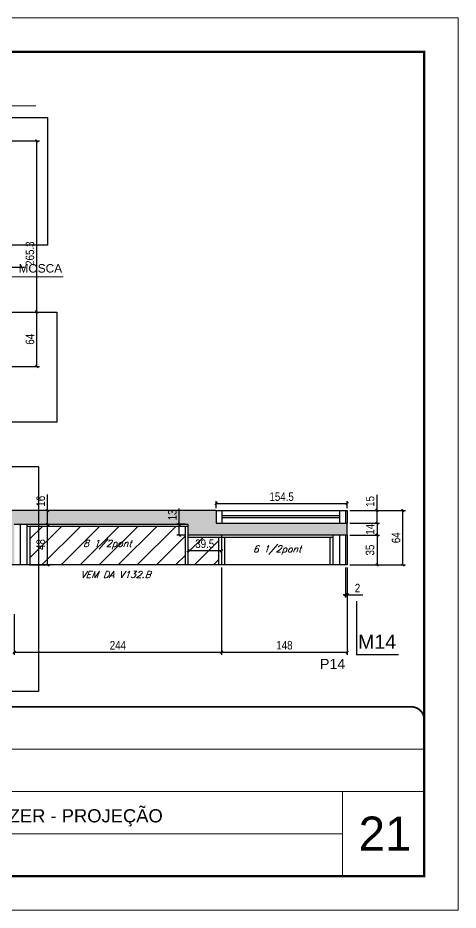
# Model space of a CAD drawing. Extents: x 2603 to 22413, y 1253 to 30260.
# Drawn here: x 3570 to 4088, y 23076 to 24126 of the extents above; entities that cross this region are included whole.
import ezdxf

# ---------------------------------------------------------------- set-up
doc = ezdxf.new("R2010")
doc.units = 0
doc.linetypes.add('CONTINUO', pattern=[0])
doc.linetypes.add('DASHED', pattern=[0.75, 0.5, -0.25])
for name, color, linetype in [('5', 5, 'Continuous'), ('COTA', 241, 'Continuous'), ('NOMENCLATURA', 7, 'Continuous'), ('Painéis', 200, 'Continuous'), ('SARR_2.2x7', 40, 'Continuous'), ('SARR_3.5x7', 81, 'Continuous'), ('texto', 7, 'Continuous')]:
    doc.layers.add(name, color=color, linetype=linetype)
for name, color, linetype, lineweight in [('CARIMBO', 255, 'Continuous', 9), ('Folhas', 255, 'Continuous', 9), ('Hachura', 251, 'Continuous', 9), ('SARRAFO DE PRESSAO', 251, 'DASHED', 9)]:
    doc.layers.add(name, color=color, linetype=linetype, lineweight=lineweight)
doc.styles.add('ARIAL', font='arial.ttf')
doc.styles.add('COTA TECNICA', font='techl___.ttf', dxfattribs={"height": 10})
doc.styles.add('Romans', font='romans.shx')
doc.styles.get("Standard").update_dxf_attribs({"font": 'arial.ttf'})
doc.dimstyles.new('3x', dxfattribs={"dimtxt": 10, "dimasz": 5, "dimexe": 7, "dimexo": 5, "dimgap": 4, "dimtad": 1, "dimdec": 4, "dimlfac": 0.333333, "dimdsep": 46, "dimtxsty": 'Standard', "dimblk": 'DOT', "dimcen": 0.09, "dimclrd": 1, "dimclre": 1, "dimclrt": 2, "dimadec": 0, "dimazin": 2, "dimtfac": 1, "dimtdec": 4, "dimtmove": 0, "dimatfit": 3, "dimldrblk": 'DOT', "dimfxl": 1, "dimtolj": 1, "dimtzin": 0, "dimlwd": 9, "dimlwe": 9, "dimarcsym": 0})
doc.dimstyles.new('PAINEL', dxfattribs={"dimtxt": 10, "dimasz": 3, "dimexe": 3, "dimexo": 3, "dimgap": 3, "dimtad": 1, "dimdec": 1, "dimzin": 12, "dimdsep": 46, "dimtxsty": 'COTA TECNICA', "dimblk1": 'OBLIQUE', "dimblk2": 'OBLIQUE', "dimsah": 1, "dimcen": 0.9, "dimclrd": 4, "dimclre": 4, "dimclrt": 240, "dimadec": 1, "dimazin": 3, "dimtfac": 1, "dimtdec": 1, "dimtmove": 0, "dimatfit": 3, "dimfxl": 1, "dimtolj": 1, "dimtzin": 12, "dimarcsym": 0})

# ---------------------------------------------------------------- blocks, each defined once
blk = doc.blocks.new('9999999999')
at = {"color": 30, "linetype": 'CONTINUO'}
for p, q in [((98564.6, 34379.6), (99584, 34379.6)), ((98564.6, 34329.8), (99488, 34329.8)), ((99584, 34329.8), (99488, 34329.8)), ((99488, 34329.8), (99488, 34230.2)), ((98564.6, 34280), (99488, 34280))]:
    blk.add_line(p, q, dxfattribs=at)
at = {"color": 30, "linetype": 'CONTINUO', "const_width": 2}
blk.add_lwpolyline([(99584, 34230.2), (99584, 34414.4, 0.414214), (99569, 34429.4), (98229, 34429.4, 0.414214), (98214, 34414.4), (98214, 34245.2, 0.414214), (98229, 34230.2), (99584, 34230.2)], format="xyb", dxfattribs=at)
at = {"layer": 'Folhas'}
blk.add_lwpolyline([(98139, 34190.2), (99624, 34190.2), (99624, 35240.2), (98139, 35240.2)], close=True, dxfattribs=at)
at = {"layer": 'Folhas', "color": 30, "const_width": 3}
blk.add_lwpolyline([(98214, 34230.2), (99584, 34230.2), (99584, 35200.2), (98214, 35200.2)], close=True, dxfattribs=at)
at = {"color": 7, "linetype": 'Continuous', "ltscale": 5, "style": 'ARIAL'}
blk.add_text('BUSINESS CENTER E LAZER - PROJEÇÃO', height=15.483, dxfattribs=at).set_placement((98837.7, 34293.5))
blk = doc.blocks.new('_Oblique')
at = {"color": 0, "linetype": 'ByBlock', "lineweight": -2}
blk.add_line((-0.5, -0.5), (0.5, 0.5), dxfattribs=at)
blk = doc.blocks.new('*D2709')
at = {"layer": 'COTA', "color": 4, "linetype": 'ByBlock', "lineweight": -2, "transparency": 16777216}
for p, q in [((3515, 23780.1), (3595.2, 23780.1)), ((3592.2, 23716.1), (3592.2, 23780.1)), ((3515, 23716.1), (3595.2, 23716.1))]:
    blk.add_line(p, q, dxfattribs=at)
at = {"layer": 'Defpoints', "color": 0, "linetype": 'ByBlock', "transparency": 16777216}
for p in [(3512, 23780.1), (3592.2, 23780.1), (3512, 23716.1)]:
    blk.add_point(p, dxfattribs=at)
at = {"layer": 'COTA', "color": 4, "linetype": 'ByBlock', "lineweight": -2, "transparency": 16777216, "xscale": 3, "yscale": 3, "zscale": 3}
for p, rotation in [((3592.2, 23780.1), 90), ((3592.2, 23716.1), 270)]:
    blk.add_blockref('_Oblique', p, dxfattribs=dict(at, rotation=rotation))
at = {"layer": 'COTA', "color": 240, "linetype": 'ByBlock', "transparency": 16777216, "insert": (3584.1, 23748.1), "char_height": 10, "attachment_point": 5, "rotation": 90, "style": 'COTA TECNICA'}
blk.add_mtext('\\A1;64', dxfattribs=at)
blk = doc.blocks.new('*D2714')
at = {"layer": 'COTA', "color": 4, "linetype": 'ByBlock', "lineweight": -2, "transparency": 16777216}
for p, q in [((3809.5, 23479.5), (3809.5, 23376.9)), ((3565.5, 23424.5), (3565.5, 23376.9)), ((3565.5, 23379.9), (3809.5, 23379.9))]:
    blk.add_line(p, q, dxfattribs=at)
at = {"layer": 'Defpoints', "color": 0, "linetype": 'ByBlock', "transparency": 16777216}
for p in [(3809.5, 23482.5), (3565.5, 23427.5), (3809.5, 23379.9)]:
    blk.add_point(p, dxfattribs=at)
at = {"layer": 'COTA', "color": 4, "linetype": 'ByBlock', "lineweight": -2, "transparency": 16777216, "xscale": 3, "yscale": 3, "zscale": 3, "rotation": 180}
blk.add_blockref('_Oblique', (3565.5, 23379.9), dxfattribs=at)
at = {"layer": 'COTA', "color": 4, "linetype": 'ByBlock', "lineweight": -2, "transparency": 16777216, "xscale": 3, "yscale": 3, "zscale": 3}
blk.add_blockref('_Oblique', (3809.5, 23379.9), dxfattribs=at)
at = {"layer": 'COTA', "color": 240, "linetype": 'ByBlock', "transparency": 16777216, "insert": (3687.5, 23388), "char_height": 10, "attachment_point": 5, "style": 'COTA TECNICA'}
blk.add_mtext('\\A1;244', dxfattribs=at)
blk = doc.blocks.new('*D2715')
at = {"layer": 'COTA', "color": 4, "linetype": 'ByBlock', "lineweight": -2, "transparency": 16777216}
for p, q in [((3809.5, 23479.5), (3809.5, 23376.9)), ((3957.5, 23479.5), (3957.5, 23376.9)), ((3809.5, 23379.9), (3957.5, 23379.9))]:
    blk.add_line(p, q, dxfattribs=at)
at = {"layer": 'Defpoints', "color": 0, "linetype": 'ByBlock', "transparency": 16777216}
for p in [(3809.5, 23482.5), (3957.5, 23482.5), (3957.5, 23379.9)]:
    blk.add_point(p, dxfattribs=at)
at = {"layer": 'COTA', "color": 4, "linetype": 'ByBlock', "lineweight": -2, "transparency": 16777216, "xscale": 3, "yscale": 3, "zscale": 3, "rotation": 180}
blk.add_blockref('_Oblique', (3809.5, 23379.9), dxfattribs=at)
at = {"layer": 'COTA', "color": 4, "linetype": 'ByBlock', "lineweight": -2, "transparency": 16777216, "xscale": 3, "yscale": 3, "zscale": 3}
blk.add_blockref('_Oblique', (3957.5, 23379.9), dxfattribs=at)
at = {"layer": 'COTA', "color": 240, "linetype": 'ByBlock', "transparency": 16777216, "insert": (3883.5, 23388), "char_height": 10, "attachment_point": 5, "style": 'COTA TECNICA'}
blk.add_mtext('\\A1;148', dxfattribs=at)
blk = doc.blocks.new('*D2716')
at = {"layer": 'COTA', "color": 4, "linetype": 'ByBlock', "lineweight": -2, "transparency": 16777216}
for p, q in [((3759.8, 23530.5), (3759.8, 23549)), ((3767, 23530.5), (3756.8, 23530.5)), ((3759.8, 23517.5), (3759.8, 23530.5)), ((3767, 23517.5), (3756.8, 23517.5))]:
    blk.add_line(p, q, dxfattribs=at)
at = {"layer": 'Defpoints', "color": 0, "linetype": 'ByBlock', "transparency": 16777216}
for p in [(3759.8, 23530.5), (3770, 23530.5), (3770, 23517.5)]:
    blk.add_point(p, dxfattribs=at)
at = {"layer": 'COTA', "color": 4, "linetype": 'ByBlock', "lineweight": -2, "transparency": 16777216, "xscale": 3, "yscale": 3, "zscale": 3}
for p, rotation in [((3759.8, 23530.5), 90), ((3759.8, 23517.5), 270)]:
    blk.add_blockref('_Oblique', p, dxfattribs=dict(at, rotation=rotation))
at = {"layer": 'COTA', "color": 240, "linetype": 'ByBlock', "transparency": 16777216, "insert": (3751.6, 23541.3), "char_height": 10, "attachment_point": 5, "rotation": 90, "style": 'COTA TECNICA'}
blk.add_mtext('\\A1;13', dxfattribs=at)
blk = doc.blocks.new('*D2569')
at = {"layer": 'COTA', "color": 4, "linetype": 'ByBlock', "lineweight": -2, "transparency": 16777216}
for p, q in [((3803, 23549.5), (3803, 23557.7)), ((3803, 23554.7), (3957.5, 23554.7)), ((3957.5, 23549.5), (3957.5, 23557.7))]:
    blk.add_line(p, q, dxfattribs=at)
at = {"layer": 'Defpoints', "color": 0, "linetype": 'ByBlock', "transparency": 16777216}
for p in [(3957.5, 23554.7), (3803, 23546.5), (3957.5, 23546.5)]:
    blk.add_point(p, dxfattribs=at)
at = {"layer": 'COTA', "color": 4, "linetype": 'ByBlock', "lineweight": -2, "transparency": 16777216, "xscale": 3, "yscale": 3, "zscale": 3, "rotation": 180}
blk.add_blockref('_Oblique', (3803, 23554.7), dxfattribs=at)
at = {"layer": 'COTA', "color": 4, "linetype": 'ByBlock', "lineweight": -2, "transparency": 16777216, "xscale": 3, "yscale": 3, "zscale": 3}
blk.add_blockref('_Oblique', (3957.5, 23554.7), dxfattribs=at)
at = {"layer": 'COTA', "color": 240, "linetype": 'ByBlock', "transparency": 16777216, "insert": (3880.2, 23562.8), "char_height": 10, "attachment_point": 5, "style": 'COTA TECNICA'}
blk.add_mtext('\\A1;154.5', dxfattribs=at)
blk = doc.blocks.new('*D2570')
at = {"layer": 'COTA', "color": 4, "linetype": 'ByBlock', "lineweight": -2, "transparency": 16777216}
for p, q in [((3960.5, 23517.5), (3995.5, 23517.5)), ((3992.5, 23517.5), (3992.5, 23482.5)), ((3960.5, 23482.5), (3995.5, 23482.5))]:
    blk.add_line(p, q, dxfattribs=at)
at = {"layer": 'Defpoints', "color": 0, "linetype": 'ByBlock', "transparency": 16777216}
for p in [(3957.5, 23517.5), (3957.5, 23482.5), (3992.5, 23482.5)]:
    blk.add_point(p, dxfattribs=at)
at = {"layer": 'COTA', "color": 4, "linetype": 'ByBlock', "lineweight": -2, "transparency": 16777216, "xscale": 3, "yscale": 3, "zscale": 3}
for p, rotation in [((3992.5, 23517.5), 90), ((3992.5, 23482.5), 270)]:
    blk.add_blockref('_Oblique', p, dxfattribs=dict(at, rotation=rotation))
at = {"layer": 'COTA', "color": 240, "linetype": 'ByBlock', "transparency": 16777216, "insert": (3984.3, 23500), "char_height": 10, "attachment_point": 5, "rotation": 90, "style": 'COTA TECNICA'}
blk.add_mtext('\\A1;35', dxfattribs=at)
blk = doc.blocks.new('*D2571')
at = {"layer": 'COTA', "color": 4, "linetype": 'ByBlock', "lineweight": -2, "transparency": 16777216}
for p, q in [((3960.5, 23531.5), (3995.5, 23531.5)), ((3992.5, 23531.5), (3992.5, 23517.5)), ((3960.5, 23517.5), (3995.5, 23517.5))]:
    blk.add_line(p, q, dxfattribs=at)
at = {"layer": 'Defpoints', "color": 0, "linetype": 'ByBlock', "transparency": 16777216}
for p in [(3957.5, 23531.5), (3957.5, 23517.5), (3992.5, 23517.5)]:
    blk.add_point(p, dxfattribs=at)
at = {"layer": 'COTA', "color": 4, "linetype": 'ByBlock', "lineweight": -2, "transparency": 16777216, "xscale": 3, "yscale": 3, "zscale": 3}
for p, rotation in [((3992.5, 23531.5), 90), ((3992.5, 23517.5), 270)]:
    blk.add_blockref('_Oblique', p, dxfattribs=dict(at, rotation=rotation))
at = {"layer": 'COTA', "color": 240, "linetype": 'ByBlock', "transparency": 16777216, "insert": (3984.4, 23524.5), "char_height": 10, "attachment_point": 5, "rotation": 90, "style": 'COTA TECNICA'}
blk.add_mtext('\\A1;14', dxfattribs=at)
blk = doc.blocks.new('*D2572')
at = {"layer": 'COTA', "color": 4, "linetype": 'ByBlock', "lineweight": -2, "transparency": 16777216}
for p, q in [((3992.5, 23546.5), (3992.5, 23564.9)), ((3960.5, 23546.5), (3995.5, 23546.5)), ((3992.5, 23531.5), (3992.5, 23546.5)), ((3960.5, 23531.5), (3995.5, 23531.5))]:
    blk.add_line(p, q, dxfattribs=at)
at = {"layer": 'Defpoints', "color": 0, "linetype": 'ByBlock', "transparency": 16777216}
for p in [(3957.5, 23546.5), (3992.5, 23546.5), (3957.5, 23531.5)]:
    blk.add_point(p, dxfattribs=at)
at = {"layer": 'COTA', "color": 4, "linetype": 'ByBlock', "lineweight": -2, "transparency": 16777216, "xscale": 3, "yscale": 3, "zscale": 3}
for p, rotation in [((3992.5, 23546.5), 90), ((3992.5, 23531.5), 270)]:
    blk.add_blockref('_Oblique', p, dxfattribs=dict(at, rotation=rotation))
at = {"layer": 'COTA', "color": 240, "linetype": 'ByBlock', "transparency": 16777216, "insert": (3984.4, 23557.2), "char_height": 10, "attachment_point": 5, "rotation": 90, "style": 'COTA TECNICA'}
blk.add_mtext('\\A1;15', dxfattribs=at)
blk = doc.blocks.new('*D2573')
at = {"layer": 'COTA', "color": 4, "linetype": 'ByBlock', "lineweight": -2, "transparency": 16777216}
for p, q in [((3960.5, 23546.5), (4026, 23546.5)), ((4023, 23482.5), (4023, 23546.5)), ((3960.5, 23482.5), (4026, 23482.5))]:
    blk.add_line(p, q, dxfattribs=at)
at = {"layer": 'Defpoints', "color": 0, "linetype": 'ByBlock', "transparency": 16777216}
for p in [(3957.5, 23546.5), (4023, 23546.5), (3957.5, 23482.5)]:
    blk.add_point(p, dxfattribs=at)
at = {"layer": 'COTA', "color": 4, "linetype": 'ByBlock', "lineweight": -2, "transparency": 16777216, "xscale": 3, "yscale": 3, "zscale": 3}
for p, rotation in [((4023, 23546.5), 90), ((4023, 23482.5), 270)]:
    blk.add_blockref('_Oblique', p, dxfattribs=dict(at, rotation=rotation))
at = {"layer": 'COTA', "color": 240, "linetype": 'ByBlock', "transparency": 16777216, "insert": (4014.9, 23514.5), "char_height": 10, "attachment_point": 5, "rotation": 90, "style": 'COTA TECNICA'}
blk.add_mtext('\\A1;64', dxfattribs=at)
blk = doc.blocks.new('*D2574')
at = {"layer": 'COTA', "color": 4, "linetype": 'ByBlock', "lineweight": -2, "transparency": 16777216}
for p, q in [((3955.5, 23479.5), (3955.5, 23444.3)), ((3957.5, 23479.5), (3957.5, 23444.3)), ((3955.5, 23447.3), (3952.5, 23447.3)), ((3955.5, 23447.3), (3957.5, 23447.3)), ((3957.5, 23447.3), (3975.6, 23447.3))]:
    blk.add_line(p, q, dxfattribs=at)
at = {"layer": 'Defpoints', "color": 0, "linetype": 'ByBlock', "transparency": 16777216}
for p in [(3955.5, 23482.5), (3957.5, 23482.5), (3957.5, 23447.3)]:
    blk.add_point(p, dxfattribs=at)
at = {"layer": 'COTA', "color": 4, "linetype": 'ByBlock', "lineweight": -2, "transparency": 16777216, "xscale": 3, "yscale": 3, "zscale": 3}
blk.add_blockref('_Oblique', (3955.5, 23447.3), dxfattribs=at)
at = {"layer": 'COTA', "color": 4, "linetype": 'ByBlock', "lineweight": -2, "transparency": 16777216, "xscale": 3, "yscale": 3, "zscale": 3, "rotation": 180}
blk.add_blockref('_Oblique', (3957.5, 23447.3), dxfattribs=at)
at = {"layer": 'COTA', "color": 240, "linetype": 'ByBlock', "transparency": 16777216, "insert": (3969.5, 23455.3), "char_height": 10, "attachment_point": 5, "style": 'COTA TECNICA'}
blk.add_mtext('\\A1;2', dxfattribs=at)
blk = doc.blocks.new('*D1628')
at = {"layer": 'COTA', "color": 4, "linetype": 'ByBlock', "lineweight": -2, "transparency": 16777216}
for p, q in [((3583.5, 23530.5), (3607.8, 23530.5)), ((3604.8, 23482.5), (3604.8, 23530.5)), ((3583.5, 23482.5), (3607.8, 23482.5))]:
    blk.add_line(p, q, dxfattribs=at)
at = {"layer": 'Defpoints', "color": 0, "linetype": 'ByBlock', "transparency": 16777216}
for p in [(3580.5, 23530.5), (3604.8, 23530.5), (3580.5, 23482.5)]:
    blk.add_point(p, dxfattribs=at)
at = {"layer": 'COTA', "color": 4, "linetype": 'ByBlock', "lineweight": -2, "transparency": 16777216, "xscale": 3, "yscale": 3, "zscale": 3}
for p, rotation in [((3604.8, 23530.5), 90), ((3604.8, 23482.5), 270)]:
    blk.add_blockref('_Oblique', p, dxfattribs=dict(at, rotation=rotation))
at = {"layer": 'COTA', "color": 240, "linetype": 'ByBlock', "transparency": 16777216, "insert": (3596.7, 23506.5), "char_height": 10, "attachment_point": 5, "rotation": 90, "style": 'COTA TECNICA'}
blk.add_mtext('\\A1;48', dxfattribs=at)
blk = doc.blocks.new('*D1593')
at = {"layer": 'COTA', "color": 4, "linetype": 'ByBlock', "lineweight": -2, "transparency": 16777216}
for p, q in [((3604.8, 23546.5), (3604.8, 23565.5)), ((3604.8, 23530.5), (3604.8, 23546.5)), ((3607.8, 23546.5), (3607.8, 23546.5)), ((3607.8, 23530.5), (3607.8, 23530.5))]:
    blk.add_line(p, q, dxfattribs=at)
at = {"layer": 'Defpoints', "color": 0, "linetype": 'ByBlock', "transparency": 16777216}
for p in [(3604.8, 23546.5), (3604.8, 23546.5), (3604.8, 23530.5)]:
    blk.add_point(p, dxfattribs=at)
at = {"layer": 'COTA', "color": 4, "linetype": 'ByBlock', "lineweight": -2, "transparency": 16777216, "xscale": 3, "yscale": 3, "zscale": 3}
for p, rotation in [((3604.8, 23546.5), 90), ((3604.8, 23530.5), 270)]:
    blk.add_blockref('_Oblique', p, dxfattribs=dict(at, rotation=rotation))
at = {"layer": 'COTA', "color": 240, "linetype": 'ByBlock', "transparency": 16777216, "insert": (3596.7, 23557.5), "char_height": 10, "attachment_point": 5, "rotation": 90, "style": 'COTA TECNICA'}
blk.add_mtext('\\A1;16', dxfattribs=at)
blk = doc.blocks.new('*D1594')
at = {"layer": 'COTA', "color": 4, "linetype": 'ByBlock', "lineweight": -2, "transparency": 16777216}
for p, q in [((3770, 23512.3), (3770, 23496.2)), ((3809.5, 23512.3), (3809.5, 23496.2)), ((3809.5, 23499.2), (3770, 23499.2))]:
    blk.add_line(p, q, dxfattribs=at)
at = {"layer": 'Defpoints', "color": 0, "linetype": 'ByBlock', "transparency": 16777216}
for p in [(3770, 23515.3), (3809.5, 23515.3), (3770, 23499.2)]:
    blk.add_point(p, dxfattribs=at)
at = {"layer": 'COTA', "color": 4, "linetype": 'ByBlock', "lineweight": -2, "transparency": 16777216, "xscale": 3, "yscale": 3, "zscale": 3, "rotation": 180}
blk.add_blockref('_Oblique', (3770, 23499.2), dxfattribs=at)
at = {"layer": 'COTA', "color": 4, "linetype": 'ByBlock', "lineweight": -2, "transparency": 16777216, "xscale": 3, "yscale": 3, "zscale": 3}
blk.add_blockref('_Oblique', (3809.5, 23499.2), dxfattribs=at)
at = {"layer": 'COTA', "color": 240, "linetype": 'ByBlock', "transparency": 16777216, "insert": (3789.7, 23507.4), "char_height": 10, "attachment_point": 5, "style": 'COTA TECNICA'}
blk.add_mtext('\\A1;39.5', dxfattribs=at)
blk = doc.blocks.new('_Dot')
at = {"color": 0, "linetype": 'ByBlock', "lineweight": -2}
blk.add_line((-0.5, 0), (-1, 0), dxfattribs=at)
at = {"color": 0, "linetype": 'ByBlock', "const_width": 0.5}
blk.add_lwpolyline([(-0.25, 0, 1), (0.25, 0, 1)], format="xyb", close=True, dxfattribs=at)
blk = doc.blocks.new('*D1408')
at = {"layer": 'COTA', "color": 4, "linetype": 'ByBlock', "lineweight": -2, "transparency": 16777216}
for p, q in [((3483, 23981.4), (3595.2, 23981.4)), ((3592.2, 23716.1), (3592.2, 23981.4)), ((3515, 23716.1), (3595.2, 23716.1))]:
    blk.add_line(p, q, dxfattribs=at)
at = {"layer": 'Defpoints', "color": 0, "linetype": 'ByBlock', "transparency": 16777216}
for p in [(3480, 23981.4), (3592.2, 23981.4), (3512, 23716.1)]:
    blk.add_point(p, dxfattribs=at)
at = {"layer": 'COTA', "color": 4, "linetype": 'ByBlock', "lineweight": -2, "transparency": 16777216, "xscale": 3, "yscale": 3, "zscale": 3}
for p, rotation in [((3592.2, 23981.4), 90), ((3592.2, 23716.1), 270)]:
    blk.add_blockref('_Oblique', p, dxfattribs=dict(at, rotation=rotation))
at = {"layer": 'COTA', "color": 240, "linetype": 'ByBlock', "transparency": 16777216, "insert": (3584, 23848.8), "char_height": 10, "attachment_point": 5, "rotation": 90, "style": 'COTA TECNICA'}
blk.add_mtext('\\A1;265.3', dxfattribs=at)

msp = doc.modelspace()

# ---------------------------------------------------------------- hatches: boundary and pattern name
at = {"layer": 'COTA', "linetype": 'ByBlock'}
h = msp.add_hatch(dxfattribs=at)
h.set_pattern_fill('AR-CONC', color=256, scale=0.03)
h.set_pattern_definition([(50, (-126418.0314, -5420.612), (5.46554007, -0.47817257), [0.5715, -6.2865]), (355, (-126418.0314, -5420.612), (-1.05730264, 5.73170536), [0.4572, -5.02921753]), (100.4514447, (-126417.576, -5420.652), (4.40823741, 5.25353256), [0.48570026, -5.34270734]), (46.1842, (-126418.0314, -5419.088), (8.13237123, -1.26126984), [0.85725, -9.42975]), (96.6355576, (-126417.354, -5419.193), (7.122124, 7.42278374), [0.7285507, -8.01406824]), (351.184151, (-126418.031, -5419.088), (7.122124, 7.42278374), [0.685799, -7.54379196]), (21, (-126417.2694, -5419.469), (4.54843174, -3.06795595), [0.5715, -6.2865]), (326, (-126417.2694, -5419.469), (1.85406085, 5.52563898), [0.4572, -5.0292]), (71.451445, (-126416.8904, -5419.7246), (6.40249258, 2.45768307), [0.48570026, -5.34269813]), (37.5, (-126418.0314, -5420.612), (0.092658098, 2.536651166), [0, -4.96824, 0, -5.1054, 0, -5.04825]), (7.5, (-126418.0314, -5420.612), (2.004589875, 3.005417245), [0, -2.91084, 0, -4.85394, 0, -1.92405]), (327.5, (-126419.7307, -5420.612), (4.067717855, -0.17186232), [0, -1.905, 0, -5.9436, 0, -7.8867]), (317.5, (-126420.4927, -5420.612), (4.44387544, 0.76279473), [0, -2.4765, 0, -3.94716, 0, -5.6007])])
h.paths.add_polyline_path([(3542.49, 23530.53), (3542.49, 23482.53), (3565.49, 23482.53), (3565.49, 23530.53), (3769.99, 23530.53), (3769.99, 23517.53), (3957.49, 23517.53), (3957.49, 23531.53), (3802.99, 23531.53), (3802.99, 23546.53), (3056.49, 23546.53), (3056.49, 23491.53), (2837.99, 23491.53), (2837.99, 23477.53), (3083.49, 23477.53), (3083.49, 23530.53)])
at = {"layer": 'Hachura', "linetype": 'ByBlock'}
h = msp.add_hatch(dxfattribs=at)
h.set_pattern_fill('ANSI31', color=256, scale=5)
h.set_pattern_definition([(45, (-126418.031, -5371.03), (-11.2253202, 11.2253202), [])])
h.paths.add_polyline_path([(3079.99, 23427.53), (3079.99, 23473.33), (2857.99, 23473.33), (2857.99, 23427.53)])
h.paths.add_polyline_path([(3766.49, 23482.53), (3766.49, 23528.33), (3583.99, 23528.33), (3583.99, 23482.53)])
h.paths.add_polyline_path([(3805.99, 23482.53), (3805.99, 23515.33), (3769.99, 23515.33), (3769.99, 23482.53)])

# ---------------------------------------------------------------- linework, layer by layer
at = {"layer": 'COTA', "linetype": 'ByBlock'}
for p, q in [((3802.99, 23546.53), (3056.49, 23546.53)), ((3957.49, 23517.53), (3957.49, 23531.53)), ((3769.99, 23517.53), (3769.99, 23482.53))]:
    msp.add_line(p, q, dxfattribs=at)
for points in [[(3211.75, 24009.13), (3604.53, 24009.13), (3604.53, 23859), (3211.75, 23859)], [(2724.06, 23780.08), (3615.78, 23780.08), (3615.78, 23650.59), (2724.06, 23650.59)]]:
    msp.add_lwpolyline(points, close=True, dxfattribs=at)
at = {"layer": 'COTA'}
msp.add_lwpolyline([(3251.85, 23598.24), (3594.22, 23598.24), (3594.22, 23333.59), (3251.85, 23333.59)], close=True, dxfattribs=at)
at = {"layer": 'NOMENCLATURA', "linetype": 'Continuous'}
for p, q in [((3490.81, 23832.9), (3577.62, 23832.9)), ((3968.31, 23440.03), (3968.31, 23376.67)), ((4017.7, 23376.67), (3968.31, 23376.67))]:
    msp.add_line(p, q, dxfattribs=at)
at = {"layer": 'Painéis', "linetype": 'Continuous'}
for p, q in [((3802.99, 23546.53), (3957.49, 23546.53)), ((3802.99, 23546.53), (3802.99, 23531.53)), ((3955.49, 23546.53), (3955.49, 23531.53)), ((3957.49, 23546.53), (3957.49, 23531.53)), ((3565.49, 23530.53), (3769.99, 23530.53)), ((3769.99, 23530.53), (3769.99, 23517.53)), ((3802.99, 23531.53), (3957.49, 23531.53)), ((3957.49, 23517.53), (3769.99, 23517.53)), ((3809.49, 23517.53), (3809.49, 23482.53)), ((3955.49, 23517.53), (3955.49, 23482.53)), ((3957.49, 23517.53), (3957.49, 23482.53)), ((3957.49, 23482.53), (3542.49, 23482.53))]:
    msp.add_line(p, q, dxfattribs=at)
at = {"layer": 'SARR_2.2x7', "linetype": 'Continuous'}
for p, q in [((3809.99, 23546.53), (3809.99, 23531.53)), ((3948.49, 23546.53), (3948.49, 23531.53)), ((3572.49, 23530.53), (3572.49, 23482.53)), ((3809.99, 23540.53), (3948.49, 23540.53)), ((3809.99, 23538.53), (3948.49, 23538.53)), ((3580.49, 23528.33), (3769.99, 23528.33)), ((3769.99, 23515.33), (3809.49, 23515.33)), ((3809.49, 23515.33), (3940.49, 23515.33)), ((3948.49, 23517.53), (3948.49, 23482.53))]:
    msp.add_line(p, q, dxfattribs=at)
at = {"layer": 'SARR_3.5x7'}
for p, q in [((3580.49, 23530.53), (3580.49, 23482.53)), ((3583.99, 23528.33), (3583.99, 23482.53)), ((3766.49, 23528.33), (3766.49, 23482.53)), ((3805.99, 23515.33), (3805.99, 23482.53)), ((3812.99, 23515.33), (3812.99, 23482.53)), ((3936.99, 23515.33), (3936.99, 23482.53)), ((3940.49, 23517.53), (3940.49, 23482.53))]:
    msp.add_line(p, q, dxfattribs=at)

# ---------------------------------------------------------------- block references
at = {"layer": 'SARRAFO DE PRESSAO', "color": 6, "linetype": 'ByBlock'}
msp.add_blockref('9999999999', (-95536.01, -11113.91), dxfattribs=at)

# ---------------------------------------------------------------- texts
at = {"layer": '5', "linetype": 'Continuous'}
msp.add_text('P14', height=12, rotation=0.00004, dxfattribs=at).set_placement((3925.29, 23359.99))
at = {"layer": 'CARIMBO', "style": 'ARIAL'}
for s, height, p in [('MOSCA', 10, (3570.62, 23826.53)), ('21', 40, (3970.83, 23146.44))]:
    msp.add_text(s, height=height, dxfattribs=at).set_placement(p)
at = {"layer": 'NOMENCLATURA', "linetype": 'Continuous'}
msp.add_text('M14', height=16.5, dxfattribs=at).set_placement((3970.09, 23383.87))
at = {"layer": 'texto', "color": 2, "char_height": 8, "attachment_point": 5, "style": 'Romans'}
for s, insert in [('{\\Q19;\\C256;8 1/2pont}', (3675.24, 23506.53)), ('{\\Q19;\\C256;6 1/2pont}', (3874.99, 23500.03)), ('{\\Q19;\\C256;VEM DA V132.B}', (3684.74, 23471.23))]:
    msp.add_mtext(s, dxfattribs=dict(at, insert=insert))

# ---------------------------------------------------------------- dimensions: what is measured, and where the dimension line sits
at = {"layer": 'COTA', "linetype": 'ByBlock'}
for base, p1, p2, picture, middle in [((3592.23, 23981.42), (3511.99, 23716.12), (3479.99, 23981.42), '*D1408', (3584.01, 23848.77)), ((3592.23, 23780.12), (3511.99, 23716.12), (3511.99, 23780.12), '*D2709', (3584.13, 23748.12)), ((3604.83, 23546.53), (3604.83, 23530.53), (3604.83, 23546.53), '*D1593', (3596.73, 23557.54)), ((3992.47, 23546.53), (3957.49, 23531.53), (3957.49, 23546.53), '*D2572', (3984.36, 23557.21)), ((3759.83, 23530.53), (3769.99, 23517.53), (3769.99, 23530.53), '*D2716', (3751.61, 23541.29)), ((4023.03, 23546.53), (3957.49, 23482.53), (3957.49, 23546.53), '*D2573', (4014.93, 23514.53)), ((3604.83, 23530.53), (3580.49, 23482.53), (3580.49, 23530.53), '*D1628', (3596.74, 23506.53)), ((3992.47, 23482.53), (3957.49, 23517.53), (3957.49, 23482.53), '*D2570', (3984.25, 23500.03))]:
    dim = msp.add_linear_dim(base=base, p1=p1, p2=p2, angle=90, dimstyle='PAINEL', dxfattribs=at)
    dim.commit()
    dim.dimension.update_dxf_attribs({"geometry": picture, "text_midpoint": middle})
for base, p1, p2, picture, middle in [((3957.49, 23554.72), (3802.99, 23546.53), (3957.49, 23546.53), '*D2569', (3880.24, 23562.83)), ((3769.99, 23499.18), (3809.49, 23515.33), (3769.99, 23515.33), '*D1594', (3789.74, 23507.42)), ((3809.49, 23379.89), (3565.49, 23427.53), (3809.49, 23482.53), '*D2714', (3687.49, 23387.96)), ((3957.49, 23379.89), (3809.49, 23482.53), (3957.49, 23482.53), '*D2715', (3883.49, 23387.98)), ((3957.49, 23447.26), (3955.49, 23482.53), (3957.49, 23482.53), '*D2574', (3969.54, 23455.26))]:
    dim = msp.add_linear_dim(base=base, p1=p1, p2=p2, dimstyle='PAINEL', dxfattribs=at)
    dim.commit()
    dim.dimension.update_dxf_attribs({"geometry": picture, "text_midpoint": middle})
dim = msp.add_linear_dim(base=(3992.47, 23517.53), p1=(3957.49, 23531.53), p2=(3957.49, 23517.53), angle=90, dimstyle='PAINEL', dxfattribs=at)
dim.commit()
dim.dimension.update_dxf_attribs({"geometry": '*D2571', "text_midpoint": (3992.47, 23524.53), "dimtype": 160})

# ---------------------------------------------------------------- leaders
at = {"layer": 'Hachura'}
for points in [[(3501.99, 23990.23), (3530.84, 24022.83), (3590.91, 24022.83)], [(3533.99, 23788.94), (3562.84, 23821.53), (3622.91, 23821.53)]]:
    msp.add_leader(points, dimstyle='3x', override={"dimasz": 17.5, "dimgap": 4, "dimtad": 0}, dxfattribs=at)

doc.saveas('drawing.dxf')
